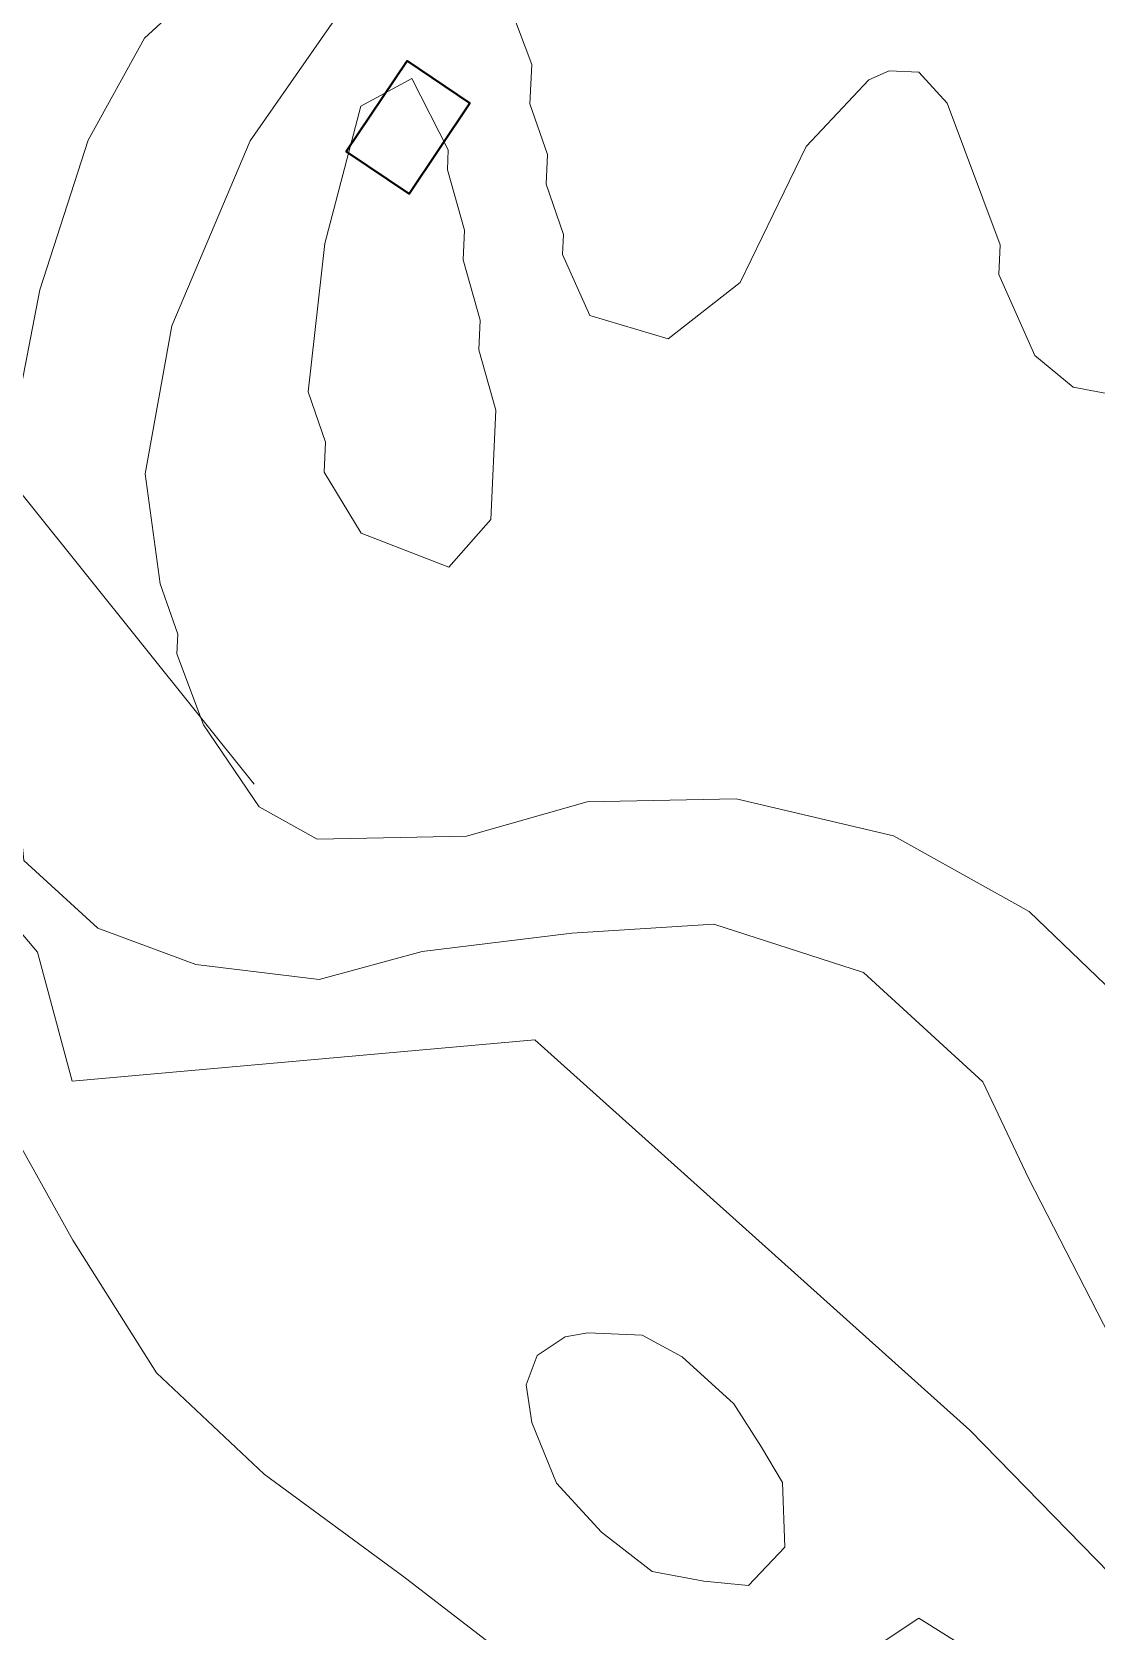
# Model space of a CAD drawing. Header units: millimetres. Extents: x 396621004 to 402046651, y 6785344214 to 6789799943.
# Drawn here: x 399086864 to 399194106, y 6786344434 to 6786505590 of the extents above; entities that cross this region are included whole.
import ezdxf

# ---------------------------------------------------------------- set-up
doc = ezdxf.new("R2010")
doc.units = ezdxf.units.MM
doc.header["$MEASUREMENT"] = 0
for name, color, linetype, lineweight in [('02 Johtolinjat_Kynä_nro__101', 252, 'Continuous', 15), ('02 Korkeuskayrat_Kynä_nro__2', 8, 'Continuous', 15), ('02 Rakennelmat_Kynä_nro__7', 7, 'Continuous', 35)]:
    doc.layers.add(name, color=color, linetype=linetype, lineweight=lineweight)
doc.layers.add('02 Vesialueet_Kynä_nro__105', color=7, linetype='Continuous', lineweight=15, true_color=0xcae6ff)

msp = doc.modelspace()

# ---------------------------------------------------------------- linework, layer by layer
at = {"layer": '02 Johtolinjat_Kynä_nro__101', "color": 252, "linetype": 'Continuous', "lineweight": 15, "flags": 128}
msp.add_lwpolyline([(399109272.78, 6786429771.88), (399058116.67, 6786493566.47), (399008780.05, 6786556000.75), (398959923.57, 6786617394.8), (398915278.85, 6786682579.71), (398870592.01, 6786747634.6), (398826410.59, 6786812369.41), (398809723.57, 6786868842.33), (398803961.88, 6786888316.78), (398783779.1, 6786958692.88), (398742419.56, 6787103335.97), (398703073.24, 6787240347.32), (398683303.21, 6787308612.94), (398655707.72, 6787374548.02)], dxfattribs=at)
at = {"layer": '02 Korkeuskayrat_Kynä_nro__2', "color": 8, "linetype": 'Continuous', "lineweight": 15, "flags": 128}
for points in [[(399131873.12, 6786516591.74), (399137230.48, 6786502328.48), (399137045.16, 6786498337.56), (399138814.11, 6786493246.4), (399138670.91, 6786490245.71), (399140439.85, 6786485164.55), (399140347.19, 6786483164.09), (399143076.41, 6786477032.69), (399150969.26, 6786474672.15), (399158238.77, 6786480343.45), (399164876.51, 6786494056.58), (399171194.16, 6786500768.12), (399173241.08, 6786501678.33), (399176231.43, 6786501538.3), (399179095.43, 6786498407.58), (399184444.38, 6786484144.32), (399184309.6, 6786481143.63), (399187940.14, 6786472971.76), (399191798.12, 6786469791.03), (399198747.53, 6786468470.73)], [(399196119.39, 6786372928.87), (399187316.8, 6786390072.79), (399182709.13, 6786399775.01), (399170655.06, 6786410797.54), (399155585.36, 6786415688.65), (399141290.62, 6786414778.45), (399126195.66, 6786412908.02), (399115817.86, 6786410087.37), (399103367.89, 6786411607.72), (399093512.35, 6786415278.56), (399086032.26, 6786422100.12), (399084271.74, 6786439944.2), (399084153.81, 6786461479.13), (399087658, 6786479613.28), (399092526.8, 6786494676.73), (399098204.26, 6786504959.08), (399108093.49, 6786514061.16)], [(399195041.18, 6786409577.26), (399187367.34, 6786416938.94), (399173704.37, 6786424570.69), (399157851.29, 6786428301.54), (399142823.71, 6786427991.47), (399130651.7, 6786424540.68), (399115615.7, 6786424230.61), (399109761.35, 6786427501.36), (399104134.43, 6786435773.25), (399101464.17, 6786442904.88), (399101548.4, 6786444905.34), (399099779.46, 6786449986.5), (399098288.5, 6786461069.04), (399100975.6, 6786475962.44), (399108843.18, 6786494626.71), (399121697.49, 6786513050.93)], [(399046138.41, 6786340401.43), (399045969.94, 6786366697.45), (399052279.17, 6786386211.91), (399057308.01, 6786393003.46), (399062934.93, 6786402035.53), (399066877.15, 6786406626.58), (399074374.09, 6786406316.51), (399082806.04, 6786398454.71), (399090968.45, 6786383841.37), (399099425.67, 6786370468.31), (399110266.76, 6786360245.97), (399124350.9, 6786349893.6), (399134290.67, 6786342221.85)], [(399172365.03, 6786343132.06), (399176231.43, 6786345722.65), (399183551.48, 6786341161.6)]]:
    msp.add_lwpolyline(points, dxfattribs=at)
for points in [[(399128891.19, 6786451656.88), (399133119.8, 6786456467.98), (399133625.21, 6786467460.5), (399131898.39, 6786473541.89), (399132041.59, 6786476542.58), (399130314.76, 6786482623.97), (399130449.54, 6786485624.65), (399128731.14, 6786491706.05), (399128823.8, 6786493706.5), (399125142.71, 6786500888.15), (399120012.78, 6786498117.51), (399116373.82, 6786484264.34), (399114689.11, 6786469330.93), (399116458.05, 6786464239.76), (399116314.85, 6786461239.08), (399120038.05, 6786455067.66)], [(399152409.69, 6786372078.68), (399148374.81, 6786374249.17), (399142882.67, 6786374479.23), (399140616.74, 6786374079.14), (399137786.44, 6786372188.7), (399136657.68, 6786369238.03), (399137247.33, 6786365457.16), (399139740.69, 6786359345.76), (399144280.98, 6786354404.63), (399149368.79, 6786350433.73), (399154582.96, 6786349463.5), (399159064.28, 6786349023.4), (399162728.51, 6786352874.28), (399162509.5, 6786359385.77), (399160403.62, 6786362976.6), (399157590.16, 6786367347.6)]]:
    msp.add_lwpolyline(points, close=True, dxfattribs=at)
at = {"layer": '02 Rakennelmat_Kynä_nro__7', "color": 7, "linetype": 'Continuous', "lineweight": 35, "flags": 128}
for points in [[(399124662.57, 6786502668.55), (399131005.49, 6786498417.58), (399124881.58, 6786489275.49), (399118530.24, 6786493536.46)], [(399124662.57, 6786502668.55), (399118530.24, 6786493536.46), (399124881.58, 6786489275.49), (399131005.49, 6786498417.58)]]:
    msp.add_lwpolyline(points, close=True, dxfattribs=at)
at = {"layer": '02 Vesialueet_Kynä_nro__105', "color": 254, "linetype": 'Continuous', "lineweight": 15, "true_color": 0xcae6ff, "flags": 128}
for points in [[(399090909.48, 6786399855.03), (399087405.29, 6786412848), (399084878.23, 6786415888.7), (399076210.42, 6786419419.51), (399067045.62, 6786422070.11), (399056482.51, 6786422910.31)], [(399241303.22, 6786287169.25), (399224986.83, 6786317326.15), (399211003.77, 6786334340.04), (399181403.48, 6786364676.98), (399137533.73, 6786404025.99), (399090909.48, 6786399855.03)]]:
    msp.add_lwpolyline(points, dxfattribs=at)

doc.saveas('drawing.dxf')
